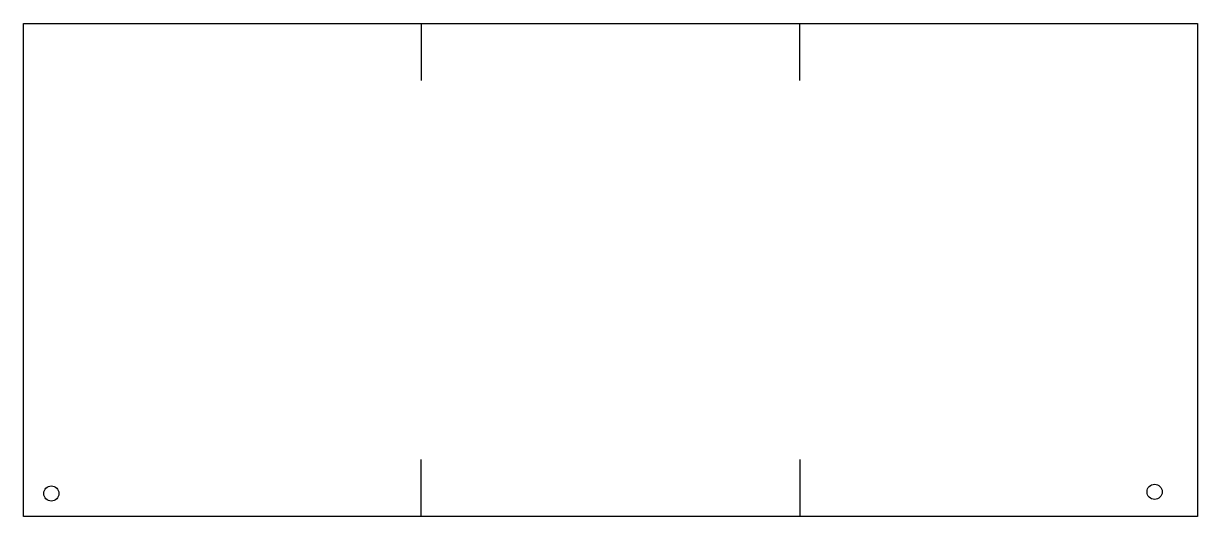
# Model space of a CAD drawing. Header units: inches. Extents: x 7724 to 8034, y 1710 to 1840.
import ezdxf

# ---------------------------------------------------------------- set-up
doc = ezdxf.new("R2010")
doc.units = ezdxf.units.IN
doc.header["$MEASUREMENT"] = 0

msp = doc.modelspace()

# ---------------------------------------------------------------- linework, layer by layer
for p, q in [((7828.72, 1840), (7828.72, 1825)), ((7928.72, 1825), (7928.72, 1840)), ((7828.72, 1710), (7828.72, 1725)), ((7928.72, 1725), (7928.72, 1710))]:
    msp.add_line(p, q)
msp.add_lwpolyline([(8033.72, 1840), (8033.72, 1710), (7723.72, 1710), (7723.72, 1840)], close=True)
for centre in [(7731.07, 1716.06), (8022.38, 1716.5)]:
    msp.add_circle(centre, 2)

doc.saveas('drawing.dxf')
